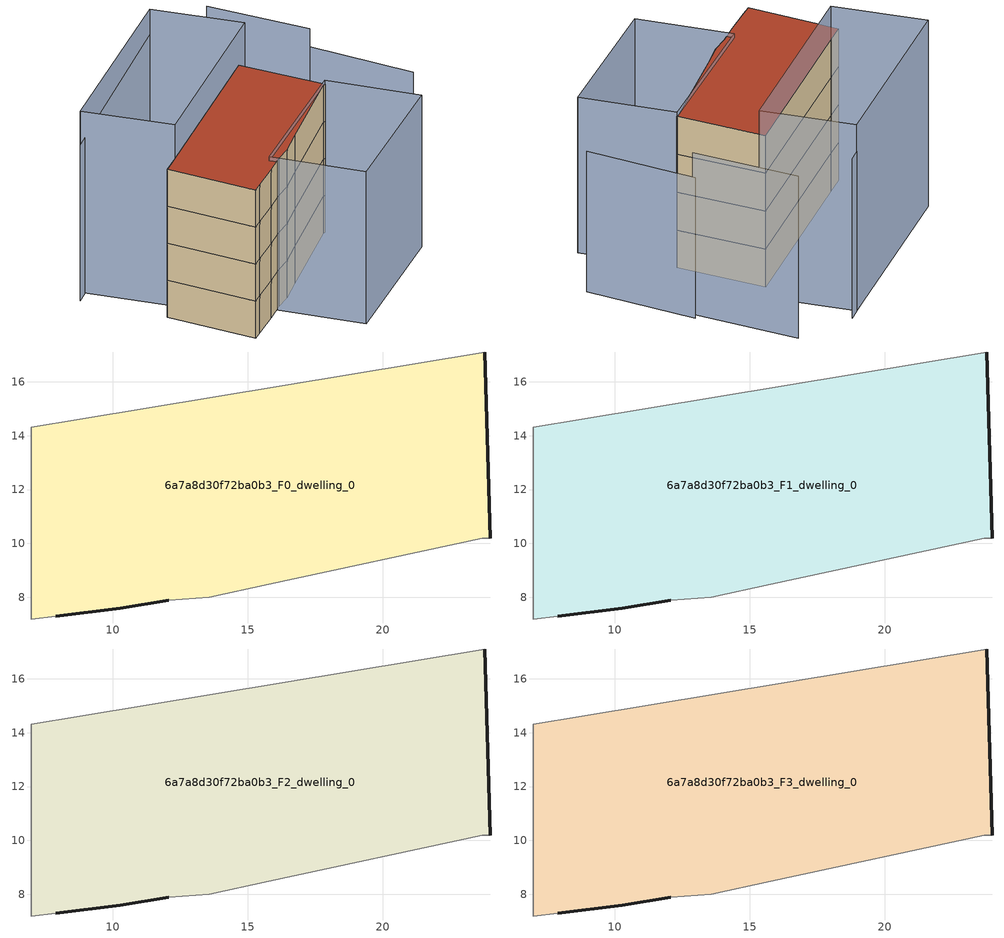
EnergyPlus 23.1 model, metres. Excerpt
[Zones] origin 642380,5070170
6a7a8d30f72ba0b3_F0_dwelling_0
 floor ground (EU_floor_Construction): 23.79,17.1 23.99,10.2 23.69,10.2 15.78,8.5 13.58,8 12.08,7.9 10.28,7.6 7.87,7.3 6.97,7.2 6.98,14.31 8.78,14.6 z0
 wall outside (EU_wall_Construction): 7.87,7.3 10.28,7.6 12.08,7.9 / 23.99,10.2 23.79,17.1 z0:3
 wall adiabatic (EU_wall_Construction): 12.08,7.9 13.58,8 15.78,8.5 23.69,10.2 23.99,10.2 / 23.79,17.1 8.78,14.6 6.98,14.31 6.97,7.2 7.87,7.3 z0:3
6a7a8d30f72ba0b3_F1_dwelling_0
 floor to 6a7a8d30f72ba0b3_F0_dwelling_0 (EU_floor_Construction): 23.79,17.1 23.99,10.2 23.69,10.2 15.78,8.5 13.58,8 12.08,7.9 10.28,7.6 7.87,7.3 6.97,7.2 6.98,14.31 8.78,14.6 z3
 wall outside (EU_wall_Construction): 7.87,7.3 10.28,7.6 12.08,7.9 / 23.99,10.2 23.79,17.1 z3:6
 wall adiabatic (EU_wall_Construction): 12.08,7.9 13.58,8 15.78,8.5 23.69,10.2 23.99,10.2 / 23.79,17.1 8.78,14.6 6.98,14.31 6.97,7.2 7.87,7.3 z3:6
6a7a8d30f72ba0b3_F2_dwelling_0
 floor to 6a7a8d30f72ba0b3_F1_dwelling_0 (EU_floor_Construction): 23.79,17.1 23.99,10.2 23.69,10.2 15.78,8.5 13.58,8 12.08,7.9 10.28,7.6 7.87,7.3 6.97,7.2 6.98,14.31 8.78,14.6 z6
 wall outside (EU_wall_Construction): 7.87,7.3 10.28,7.6 12.08,7.9 / 23.99,10.2 23.79,17.1 z6:9
 wall adiabatic (EU_wall_Construction): 12.08,7.9 13.58,8 15.78,8.5 23.69,10.2 23.99,10.2 / 23.79,17.1 8.78,14.6 6.98,14.31 6.97,7.2 7.87,7.3 z6:9
6a7a8d30f72ba0b3_F3_dwelling_0
 floor to 6a7a8d30f72ba0b3_F2_dwelling_0 (EU_floor_Construction): 23.79,17.1 23.99,10.2 23.69,10.2 15.78,8.5 13.58,8 12.08,7.9 10.28,7.6 7.87,7.3 6.97,7.2 6.98,14.31 8.78,14.6 z9
 wall outside (EU_wall_Construction): 7.87,7.3 10.28,7.6 12.08,7.9 / 23.99,10.2 23.79,17.1 z9:12
 wall adiabatic (EU_wall_Construction): 12.08,7.9 13.58,8 15.78,8.5 23.69,10.2 23.99,10.2 / 23.79,17.1 8.78,14.6 6.98,14.31 6.97,7.2 7.87,7.3 z9:12
 roof outside (EU_roof_Construction): 23.99,10.2 23.79,17.1 8.78,14.6 6.98,14.31 6.97,7.2 7.87,7.3 10.28,7.6 12.08,7.9 13.58,8 15.78,8.5 23.69,10.2 z12
shading: 25.06,2.95 12.59,1.1 / 12.59,1.1 11.51,8.39 / 11.51,8.39 23.98,10.24 / 23.98,10.24 25.06,2.95 z0:12.3; 30.07,6.21 30.23,14.8 z0:11.1; 29.79,14.39 29.64,22.62 z0:12.8; 25.27,17.35 8.78,14.6 / 8.78,14.6 7.6,21.66 / 7.6,21.66 24.09,24.41 / 24.09,24.41 25.27,17.35 z0:14.7; 25.22,24.62 6.48,21.1 z0:12.6
[Building]
EU S2 Campaign: North Axis=0; Terrain=City; Solar Distribution=FullExterior
[Site:Location]
Lyon-Bron: Latitude=45.75; Longitude=5; Time Zone=1; Elevation=198
[SizingPeriod:WeatherFileDays]
AnnualSizingPeriod: Begin Month=1; Begin Day of Month=1; End Month=12; End Day of Month=31; Day of Week for Start Day=Monday; Use Weather File Daylight Saving Period=No; Use Weather File Rain and Snow Indicators=No
[MATERIAL]
EU_InternalMass_Material: Roughness=MediumRough; Thickness=0.1; Conductivity=1; Density=1800; Specific Heat=900; Thermal Absorptance=0.9; Solar Absorptance=0.7; Visible Absorptance=0.7
[MATERIAL:NOMASS] Roughness=MediumRough; Thermal Absorptance=0.9; Solar Absorptance=0.7; Visible Absorptance=0.7
Name | Thermal Resistance
EU_wall_NoMass | 0.87146
EU_roof_NoMass | 0.842276
EU_floor_NoMass | 0.496999
[CONSTRUCTION]
EU_wall_Construction: EU_wall_NoMass
EU_roof_Construction: EU_roof_NoMass
EU_floor_Construction: EU_floor_NoMass
EU_InternalMass_Construction: EU_InternalMass_Material
[ZONE] Type=1; Multiplier=1; Ceiling Height=autocalculate; Floor Area=autocalculate; Part of Total Floor Area=Yes
Name | Volume
6a7a8d30f72ba0b3_F0_dwelling_0 | 363.913
6a7a8d30f72ba0b3_F1_dwelling_0; 6a7a8d30f72ba0b3_F2_dwelling_0; 6a7a8d30f72ba0b3_F3_dwelling_0 | 363.914
[INTERNALMASS] Construction=EU_InternalMass_Construction; Surface Area=115.245
Name | Zone or ZoneList
6a7a8d30f72ba0b3_F0_dwelling_0_EU_InternalMass | 6a7a8d30f72ba0b3_F0_dwelling_0
6a7a8d30f72ba0b3_F1_dwelling_0_EU_InternalMass | 6a7a8d30f72ba0b3_F1_dwelling_0
6a7a8d30f72ba0b3_F2_dwelling_0_EU_InternalMass | 6a7a8d30f72ba0b3_F2_dwelling_0
6a7a8d30f72ba0b3_F3_dwelling_0_EU_InternalMass | 6a7a8d30f72ba0b3_F3_dwelling_0
[OTHEREQUIPMENT] Fuel Type=Electricity; Design Level Calculation Method=Watts/Area; Power per Zone Floor Area=1; Fraction Latent=0; Fraction Radiant=0; Fraction Lost=0; Carbon Dioxide Generation Rate=0; EndUse Subcategory=EU_Step8_InternalGains
Name | Zone or ZoneList or Space or SpaceList | Schedule
EU_Step8_InternalGain_6a7a8d30f72ba0b3_F0_dwelling_0_f000 | 6a7a8d30f72ba0b3_F0_dwelling_0 | EU_Step8_GainSchedule_6a7a8d30f72ba0b3_F0_dwelling_0_f000
EU_Step8_InternalGain_6a7a8d30f72ba0b3_F1_dwelling_0_f000 | 6a7a8d30f72ba0b3_F1_dwelling_0 | EU_Step8_GainSchedule_6a7a8d30f72ba0b3_F1_dwelling_0_f000
EU_Step8_InternalGain_6a7a8d30f72ba0b3_F2_dwelling_0_f000 | 6a7a8d30f72ba0b3_F2_dwelling_0 | EU_Step8_GainSchedule_6a7a8d30f72ba0b3_F2_dwelling_0_f000
EU_Step8_InternalGain_6a7a8d30f72ba0b3_F3_dwelling_0_f000 | 6a7a8d30f72ba0b3_F3_dwelling_0 | EU_Step8_GainSchedule_6a7a8d30f72ba0b3_F3_dwelling_0_f000
[ZONEVENTILATION:DESIGNFLOWRATE] Schedule=EU_AlwaysOn; Design Flow Rate Calculation Method=AirChanges/Hour; Air Changes per Hour=0.425; Ventilation Type=Natural; Fan Pressure Rise=0; Fan Total Efficiency=1; Constant Term Coefficient=1; Temperature Term Coefficient=0; Velocity Term Coefficient=0; Velocity Squared Term Coefficient=0; Minimum Indoor Temperature=-100; Maximum Indoor Temperature=100; Delta Temperature=-100; Minimum Outdoor Temperature=-100; Maximum Outdoor Temperature=100; Maximum Wind Speed=40
Name | Zone or ZoneList or Space or SpaceList
EU_ConstantAir_6a7a8d30f72ba0b3_F0_dwelling_0 | 6a7a8d30f72ba0b3_F0_dwelling_0
EU_ConstantAir_6a7a8d30f72ba0b3_F1_dwelling_0 | 6a7a8d30f72ba0b3_F1_dwelling_0
EU_ConstantAir_6a7a8d30f72ba0b3_F2_dwelling_0 | 6a7a8d30f72ba0b3_F2_dwelling_0
EU_ConstantAir_6a7a8d30f72ba0b3_F3_dwelling_0 | 6a7a8d30f72ba0b3_F3_dwelling_0
[HVACTEMPLATE:THERMOSTAT] Constant Heating Setpoint=20; Constant Cooling Setpoint=50
EU_HeatOnly_6a7a8d30f72ba0b3_F0_dwelling_0; EU_HeatOnly_6a7a8d30f72ba0b3_F1_dwelling_0; EU_HeatOnly_6a7a8d30f72ba0b3_F2_dwelling_0; EU_HeatOnly_6a7a8d30f72ba0b3_F3_dwelling_0
[HVACTEMPLATE:ZONE:IDEALLOADSAIRSYSTEM] System Availability Schedule=EU_AlwaysOn; Maximum Heating Supply Air Temperature=50; Minimum Cooling Supply Air Temperature=13; Maximum Heating Supply Air Humidity Ratio=0.0156; Minimum Cooling Supply Air Humidity Ratio=0.0077; Heating Limit=NoLimit; Cooling Limit=NoLimit; Heating Availability Schedule=EU_AlwaysOn; Cooling Availability Schedule=EU_CoolingOff; Dehumidification Control Type=ConstantSensibleHeatRatio; Cooling Sensible Heat Ratio=0.7; Dehumidification Setpoint=60; Humidification Control Type=None; Humidification Setpoint=30; Outdoor Air Method=None; Outdoor Air Flow Rate per Person=0.00944; Outdoor Air Flow Rate per Zone Floor Area=0; Outdoor Air Flow Rate per Zone=0; Demand Controlled Ventilation Type=None; Outdoor Air Economizer Type=NoEconomizer; Heat Recovery Type=None; Sensible Heat Recovery Effectiveness=0.7; Latent Heat Recovery Effectiveness=0.65
Name | Template Thermostat
6a7a8d30f72ba0b3_F0_dwelling_0 | EU_HeatOnly_6a7a8d30f72ba0b3_F0_dwelling_0
6a7a8d30f72ba0b3_F1_dwelling_0 | EU_HeatOnly_6a7a8d30f72ba0b3_F1_dwelling_0
6a7a8d30f72ba0b3_F2_dwelling_0 | EU_HeatOnly_6a7a8d30f72ba0b3_F2_dwelling_0
6a7a8d30f72ba0b3_F3_dwelling_0 | EU_HeatOnly_6a7a8d30f72ba0b3_F3_dwelling_0
[SIZING:ZONE] Zone Cooling Design Supply Air Temperature Input Method=SupplyAirTemperature; Zone Cooling Design Supply Air Temperature=13; Zone Heating Design Supply Air Temperature Input Method=SupplyAirTemperature; Zone Heating Design Supply Air Temperature=50; Zone Cooling Design Supply Air Humidity Ratio=0.008; Zone Heating Design Supply Air Humidity Ratio=0.008; Cooling Design Air Flow Method=DesignDay; Cooling Design Air Flow Rate=0; Cooling Minimum Air Flow per Zone Floor Area=0.000762; Cooling Minimum Air Flow=0; Cooling Minimum Air Flow Fraction=0.2; Heating Design Air Flow Method=DesignDay; Heating Design Air Flow Rate=0; Heating Maximum Air Flow per Zone Floor Area=0.002032; Heating Maximum Air Flow=0.141576; Heating Maximum Air Flow Fraction=0.3; Account for Dedicated Outdoor Air System=No; Dedicated Outdoor Air System Control Strategy=NeutralSupplyAir; Dedicated Outdoor Air Low Setpoint Temperature for Design=autosize; Dedicated Outdoor Air High Setpoint Temperature for Design=autosize; Zone Load Sizing Method=Sensible Load Only No Latent Load; Zone Latent Cooling Design Supply Air Humidity Ratio Input Method=HumidityRatioDifference; Zone Cooling Design Supply Air Humidity Ratio Difference=0.005; Zone Latent Heating Design Supply Air Humidity Ratio Input Method=HumidityRatioDifference; Zone Humidification Design Supply Air Humidity Ratio Difference=0.005
6a7a8d30f72ba0b3_F0_dwelling_0; 6a7a8d30f72ba0b3_F1_dwelling_0; 6a7a8d30f72ba0b3_F2_dwelling_0; 6a7a8d30f72ba0b3_F3_dwelling_0
[SCHEDULE:CONSTANT]
Name | Hourly Value
EU_AlwaysOn | 1
EU_CoolingOff | 0
[SCHEDULE:FILE] Column Number=1; Rows to Skip at Top=0; Number of Hours of Data=8760; Column Separator=Comma; Interpolate to Timestep=No; Minutes per Item=60; Adjust Schedule for Daylight Savings=Yes
Name | File
EU_Step8_GainSchedule_6a7a8d30f72ba0b3_F0_dwelling_0_f000 | ../../schedules/6a7a8d30f72ba0b3/6a7a8d30f72ba0b3_F0_dwelling_0_f000_gain.csv
EU_Step8_GainSchedule_6a7a8d30f72ba0b3_F1_dwelling_0_f000 | ../../schedules/6a7a8d30f72ba0b3/6a7a8d30f72ba0b3_F1_dwelling_0_f000_gain.csv
EU_Step8_GainSchedule_6a7a8d30f72ba0b3_F2_dwelling_0_f000 | ../../schedules/6a7a8d30f72ba0b3/6a7a8d30f72ba0b3_F2_dwelling_0_f000_gain.csv
EU_Step8_GainSchedule_6a7a8d30f72ba0b3_F3_dwelling_0_f000 | ../../schedules/6a7a8d30f72ba0b3/6a7a8d30f72ba0b3_F3_dwelling_0_f000_gain.csv
